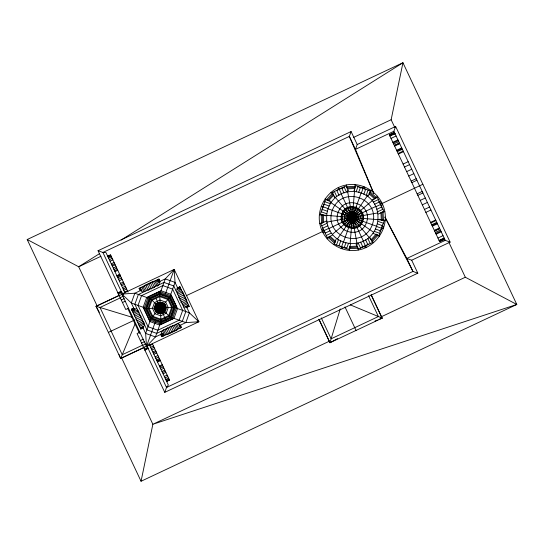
<?xml version="1.0" encoding="UTF-8"?>
<svg xmlns="http://www.w3.org/2000/svg" width="544" height="544" viewBox="0 0 544 544"><rect width="100%" height="100%" fill="white"/><g stroke="black" fill="none" stroke-linecap="round" stroke-linejoin="round"><path stroke-width="0.82" d="M154.686 306.707C152.823 313.922 164.696 316.526 166.008 309.176C167.872 301.961 155.992 299.363 154.686 306.707L158.889 307.625L160.283 306.442M160.262 306.442C164.41 307.163 158.923 311.841 158.889 307.625M349.547 250.464L349.88 246.486L357.462 246.126L358.17 250.056C340.775 253.3 322.789 240.815 319.756 223.373C316.513 205.972 328.998 187.993 346.44 184.96C363.841 181.71 381.82 194.201 384.853 211.643C388.103 229.038 375.612 247.024 358.17 250.056M350.132 243.488C384.288 245.419 388.477 195.296 354.477 191.522C320.321 189.591 316.132 239.72 350.132 243.488L352.267 217.933C353.777 217.131 350.921 216.893 352.267 217.933M352.342 217.083L355.062 184.552M141.052 481.263L27.2 239.523L402.948 62.737L516.8 304.477L141.052 481.263L152.864 424.272L121.38 357.428M394.76 127.418L391.136 119.734L402.948 62.737L121.101 240.074M159.12 313.616L160.038 309.414M160.657 306.476L161.568 302.274M322.218 210.12L322.912 206.938L324.034 204.762M350.669 217.369C355.341 211.405 354.083 223.978 350.669 217.369L350.744 217.79M379.828 231.703L381.698 228.079L382.391 224.89M371.13 294.61L382.208 318.124L329.922 342.747L340.272 308.876M150.416 320.137L145.642 333.424L146.492 346.419L198.852 321.762L174.196 269.409L121.842 294.066L146.492 346.419L155.428 336.94L161.514 334.077M170.272 295.691L175.046 282.404L174.196 269.409L165.26 278.888L159.174 281.751M144.004 308.693L148.24 296.908L159.569 291.57L171.353 295.807L176.684 307.136L172.448 318.92L161.119 324.258L149.335 320.015L144.004 308.693L158.855 308.013M146.492 346.419L155.312 321.898M165.376 293.93L174.196 269.409M139.958 332.2L137.074 333.56L164.764 392.367L166.709 386.968M349.16 136.945L351.098 131.546L357.211 144.527L355.273 149.926M336.138 239.054L334.281 244.215L348.806 249.438L350.662 244.276M353.967 190.781L355.824 185.62L370.348 190.842L368.492 196.003M336.518 245.018L338.375 239.856M356.204 191.583L358.061 186.422M338.96 245.895L340.809 240.734M358.646 192.46L360.495 187.299M341.544 246.826L343.4 241.665M353.532 214.091C357.979 215.506 355.402 222.666 351.077 220.925C346.63 219.511 349.207 212.35 353.532 214.091L356.327 206.339M346.514 247.942L341.734 246.901L341.115 248.628L342.802 248.547M343.482 242.046L352.165 217.906M352.451 217.11L361.128 192.97M358.89 187.245L362.875 188.115L363.501 186.388L364.745 187.524M361.23 193.392L363.086 188.231M344.134 247.758L345.991 242.597M363.82 194.324L365.677 189.162M346.569 248.635L348.425 243.474M366.255 195.201L368.111 190.04M393.679 131.838L395.624 126.439L357.211 144.527M160.473 292.169L165.26 278.888L175.046 282.404L177.908 288.49M160.215 323.66L155.428 336.94L145.642 333.424L142.78 327.338M119.558 295.181L96.043 306.258L120.673 358.537L135.238 323.496M157.699 313.099L159.671 309.278M161.024 306.605L162.996 302.784M350.812 216.968L351.002 216.6M353.607 218.409L353.736 216.832M333.438 244.671L335.131 242.236L329.317 236.946M337.43 238.925L352.063 217.858M352.546 217.158L368.036 194.854M371.171 190.346L369.478 192.78L375.299 198.064M146.71 345.46L166.512 387.505L168.361 385.03L149.362 344.692M149.335 320.015L156.618 312.011M164.07 303.817L171.353 295.807M156.454 312.236L159.344 309.053M161.344 306.83L164.24 303.647M326.652 199.689L332.132 193.657L333.506 192.773M332.867 194.514L327.576 200.335L325.142 198.642M328.42 200.92L333.526 195.303M371.083 239.714L376.19 234.097M371.749 240.496L377.033 234.682L379.467 236.375M372.477 241.359L377.964 235.328M327.053 238.864L330.099 236.286L335.716 241.393M332.398 234.342L351.982 217.784M352.628 217.233L377.556 196.153M144.928 350.241L147.621 348.473M336.94 190.57L338.994 189.244L343.658 187.755M161.595 307.129L165.22 304.803M155.475 311.08L159.093 308.754M351.281 216.294L352.845 216.016M352.981 218.94L353.328 218.715M361.733 247.01L365.616 245.766L368.363 244.004M99.532 253.64L78.683 266.764L27.2 239.523M337.477 338.64L330.031 342.693L319.185 319.661M128.636 308.162L125.752 309.522L98.056 250.716L351.098 131.546M122.352 293.746L102.911 252.464L349.357 136.401L355.47 149.382L373.782 193.317M100.946 256.285L78.683 266.764L97.138 305.946M353.518 137.435L391.136 119.734M107.664 256.156L110.5 254.823L128.064 292.128M107.78 256.401L110.609 255.068M107.848 256.55L110.684 255.218M108.188 257.264L111.017 255.932M108.616 258.182L111.452 256.843M109.351 259.74L112.186 258.407M110.051 261.229L112.887 259.896M111.275 263.826L114.111 262.494M355.47 149.382L393.876 131.288L445.25 240.373L406.837 258.461L385.03 217.11M111.853 265.05L114.682 263.718M394.4 132.396L389.314 134.79L439.647 241.658L444.727 239.265M389.354 134.878L394.441 132.484M112.384 266.179L115.219 264.846M389.722 135.66L394.808 133.266M389.905 136.048L394.992 133.654M392.863 134.796L395.046 133.77M113.268 268.049L116.096 266.716M391.014 138.4L396.1 136.007M113.92 269.436L116.749 268.104M114.539 270.749L117.368 269.416M114.947 271.612L117.776 270.28M392.829 142.256L397.916 139.862M393.176 142.984L398.256 140.59M393.659 144.004L398.738 141.61M116.878 275.726L119.714 274.387M116.994 275.964L119.83 274.632M394.332 145.438L399.412 143.045M117.069 276.121L119.898 274.788M394.427 145.642L399.507 143.249M394.624 146.064L399.711 143.67M117.402 276.828L120.231 275.495M117.83 277.746L120.666 276.413M118.565 279.303L121.4 277.97M119.272 280.799L122.101 279.46M396.603 150.266L401.683 147.873M396.909 150.912L401.989 148.519M397.276 151.688L402.356 149.294M120.489 283.39L123.325 282.057M398.106 153.462L403.192 151.069M121.067 284.614L123.903 283.281M398.392 154.061L403.471 151.667M121.598 285.75L124.433 284.417M122.482 287.613L125.31 286.28M123.134 289L125.963 287.667M120.054 291.822L117.892 292.842L121.74 291.652M123.753 290.319L126.582 288.98M118.048 293.168L121.652 291.475M118.504 294.141L122.108 292.441M124.583 292.087L127.418 290.748M119.136 295.521L96.098 306.367L99.341 312.324M119.231 295.678L122.114 294.318M144.051 285.702L153.537 281.234M403.104 164.064L408.184 161.67M138.999 288.483L158.909 279.106L159.616 280.602M120.176 297.684L123.06 296.324M120.204 297.942L99.994 307.462L122.257 354.729L142.467 345.209M140.923 290.346L134.837 293.216L121.842 294.066L131.315 303.001L134.184 309.087M121.271 300.016L124.154 298.656M404.491 167.015L409.571 164.621M122.454 302.525L125.338 301.165M406.66 171.625L411.747 169.232M408.748 176.045L413.828 173.652M159.759 295.65L151.259 299.656L148.084 308.496L152.082 316.996L160.929 320.178L169.429 316.173L172.604 307.333L168.606 298.833L159.759 295.65L159.569 291.57M133.688 308.088L131.437 309.148L140.889 329.215M131.512 309.298L133.763 308.244M131.58 309.448L133.831 308.387M176.868 288.17L179.867 286.756M159.807 296.602L151.966 300.295L149.029 308.448L152.721 316.295L160.881 319.226L168.722 315.534L171.659 307.374L167.967 299.533L159.807 296.602L161.119 324.258M131.852 310.019L134.851 308.611M177.14 288.748L180.139 287.334M131.968 310.27L134.966 308.856M177.256 288.993L180.254 287.586M132.192 310.753L136.694 308.632M175.984 290.183L180.479 288.062M132.416 311.222L134.667 310.162M179.228 289.292L180.724 288.585M326.366 220.98L320.695 223.645L327.27 237.612L332.228 235.273M411.121 181.091L416.201 178.697M132.858 312.161L137.353 310.039M176.65 291.591L181.145 289.476M372.402 199.784L377.359 197.445L383.935 211.412L378.27 214.078M133.409 313.324L138.659 310.855M177.194 292.76L181.696 290.639M411.849 182.628L416.928 180.234M321.708 225.794L326.665 223.462M134.035 314.656L139.284 312.188M177.82 294.086L182.322 291.972M373.415 201.933L378.372 199.6M134.722 316.112L139.216 313.997M178.507 295.548L183.008 293.427M322.81 228.14L327.774 225.801M374.517 204.279L379.474 201.94M135.449 317.662L140.699 315.187M178.486 297.446L183.736 294.977M323.986 230.629L328.943 228.29M341.537 222.496L348.996 218.98M108.358 332.398L134.953 319.872M136.204 319.26L141.447 316.785M179.241 299.044L184.491 296.568M186.245 295.712L324.047 230.819L324.924 232.186M328.719 228.616L375.897 206.4M381.806 208.08L380.569 204.197L422.865 184.28M341.605 222.632L349.064 219.116M375.686 206.768L380.65 204.428M136.952 320.851L142.202 318.383M179.989 300.642L185.239 298.166M325.156 233.118L330.113 230.778M376.863 209.256L381.82 206.917M137.68 322.402L142.929 319.926M180.724 302.185L185.966 299.717M138.366 323.857L143.616 321.388M182.158 303.287L186.653 301.172M326.257 235.464L331.221 233.124M377.964 211.596L382.922 209.263M417.119 193.82L422.198 191.427M138.992 325.19L144.242 322.714M182.784 304.62L187.279 302.505M139.543 326.352L144.792 323.884M183.335 305.789L187.83 303.668M417.84 195.364L422.926 192.97M140.209 327.767L144.704 325.645M183.994 307.197L188.496 305.075M140.434 328.243L143.432 326.835M185.722 306.972L188.72 305.558M140.549 328.494L143.548 327.08M185.837 307.217L188.836 305.81M140.821 329.072L143.072 328.012M186.109 307.795L189.108 306.381M420.22 200.403L425.299 198.009M422.3 204.823L427.38 202.429M140.366 340.558L143.249 339.198M424.47 209.433L429.549 207.04M141.549 343.067L144.432 341.707M179.765 325.482L185.851 322.612L198.852 321.762L189.373 312.827L186.504 306.741M142.65 345.399L145.534 344.039M161.779 336.722L181.689 327.345M425.857 212.384L430.943 209.991M167.491 334.512L176.984 330.045M143.589 347.405L146.479 346.045M143.657 347.575L120.618 358.428L119.041 354.491M120.673 358.537L144.18 347.466M149.77 345.562L152.606 344.23M144.316 348.942L147.92 347.249M144.772 349.914L148.376 348.214M150.606 347.33L153.435 345.998M151.225 348.65L154.054 347.31M151.878 350.03L154.707 348.697M152.755 351.9L155.591 350.567M430.569 222.387L435.656 219.994M153.292 353.036L156.121 351.703M430.855 222.986L435.934 220.592M153.864 354.253L156.699 352.92M431.691 224.76L436.771 222.367M432.052 225.536L437.131 223.142M432.358 226.188L437.444 223.795M155.088 356.85L157.923 355.518M155.788 358.34L158.624 357.007M156.522 359.904L159.358 358.571M156.958 360.815L159.786 359.482M434.336 230.384L439.416 227.99M434.534 230.806L439.62 228.412M157.291 361.529L160.126 360.196M434.629 231.01L439.715 228.616M157.366 361.678L160.194 360.346M157.474 361.923L160.31 360.59M435.309 232.444L440.388 230.051M435.792 233.464L440.871 231.071M436.132 234.199L441.211 231.805M159.412 366.03L162.241 364.698M159.82 366.901L162.649 365.568M160.439 368.213L163.275 366.88M437.947 238.048L443.027 235.654M161.092 369.6L163.921 368.268M439.056 240.4L444.135 238.007M161.969 371.47L164.805 370.131M439.239 240.788L444.319 238.394M439.606 241.577L444.686 239.183M162.506 372.599L165.335 371.266M163.084 373.823L165.913 372.49M164.302 376.421L167.137 375.088M406.293 258.264L411.692 260.209L450.106 242.121L395.624 126.439M165.009 377.91L167.838 376.577M165.743 379.467L168.572 378.134M166.172 380.385L169 379.052M166.505 381.099L169.34 379.76M166.58 381.249L169.408 379.916M166.695 381.494L169.524 380.161L152.259 343.495M166.512 387.505L412.957 271.442L406.837 258.461M164.764 392.367L417.812 273.19L411.692 260.209M329.433 341.183L152.864 424.272L516.8 304.477L465.324 277.243L449.038 242.672M380.875 316.982L465.324 277.243M375.013 321.021L377.373 320.069M378.944 319.444L382.092 318.179L371.246 295.14M154.829 309.706L158.923 308.4M161.765 307.489L165.866 306.177M319.756 223.373L322.674 222.85L322.3 214.996M326.645 222.136L351.886 217.58M352.723 217.43L377.964 212.881M384.853 211.643L381.936 212.167L382.31 220.014M160.12 302.92C153.653 302.981 154.156 313.514 160.596 312.963C167.042 312.875 166.518 302.369 160.092 302.92M160.602 313.548C167.81 313.473 167.253 301.73 160.065 302.342C152.878 302.437 153.456 314.16 160.623 313.541M346.766 186.762L354.912 186.381M354.817 187.503L346.963 187.877L346.44 184.96M347.147 188.884L354.729 188.523M352.587 219.069L351.771 219.001M349.799 247.513L357.646 247.139M364.711 247.506L366.398 247.425L365.616 245.766M349.704 248.635L357.85 248.248M161.833 307.87L176.684 307.136M102.911 252.464L105.998 252.62L124.998 292.958M319.348 214.751L351.88 217.471M352.73 217.546L385.261 220.266M161.799 308.264L166.008 309.176M96.043 306.258L132.342 317.342M148.124 297.99L134.837 293.216L131.315 303.001L144.602 307.782M172.564 317.839L185.851 322.612L189.373 312.827L176.086 308.047M444.706 240.176L450.106 242.121M330.786 201.355L325.632 199.498L320.409 214.016L325.564 215.873M379.066 219.184L384.227 221.041L378.998 235.559L373.109 233.437M324.829 201.729L329.984 203.585M378.264 221.422L383.418 223.271M323.952 204.17L329.106 206.026M377.386 223.856L382.541 225.712M323.02 206.761L328.175 208.61M321.184 206.312L322.912 206.938M327.767 208.685L351.907 217.362M352.702 217.648L376.842 226.331M381.698 228.079L383.425 228.698L383.302 226.168M376.455 226.447L381.616 228.296M322.089 209.345L327.243 211.201M375.523 229.031L380.684 230.887M321.212 211.786L326.373 213.636M374.646 231.472L379.807 233.328M412.406 271.245L417.812 273.19M98.056 250.716L103.455 252.661M121.842 294.066L123.413 294.63M197.275 321.198L198.852 321.762M350.275 304.851L382.208 318.124M362.875 188.115L365.779 189.611M340.286 246.153L341.734 246.901M155.196 305.279L159.025 307.251M161.67 308.632L165.492 310.604M329.657 201.776L351.954 217.267M352.655 217.75L373.721 232.383M370.124 191.848L376.156 197.336M380.351 201.715L382.228 203.415L382.303 205.102M368.893 193.623L374.51 198.73M323.632 232.73L322.388 231.601L322.266 229.072M328.454 237.68L334.485 243.161M148.24 296.908L156.244 304.184M164.444 311.637L172.448 318.92M156.06 304.035L159.242 306.932M161.446 308.951L164.628 311.848M330.949 192.256L352.029 217.185M352.58 217.831L373.66 242.76M378.801 201.457L380.569 204.197M157.216 303.056L159.542 306.68M161.146 309.21L163.472 312.827M384.914 217.151L412.957 271.442M348.534 190.869L346.195 185.912L332.234 192.488L334.574 197.445M370.063 237.612L372.395 242.576L358.435 249.152L356.102 244.188M344.046 186.918L346.385 191.882M367.914 238.626L370.246 243.583M341.707 188.027L344.039 192.984M365.568 239.727L367.907 244.691M339.218 189.196L341.55 194.154M338.212 187.585L338.994 189.244M341.197 193.916L352.124 217.124M352.485 217.892L363.412 241.094M349.445 211.684L354.77 222.999M363.079 240.904L365.418 245.861M336.729 190.366L339.062 195.33M360.59 242.073L362.93 247.03M334.383 191.474L336.722 196.432M358.251 243.175L360.584 248.139M368.533 295.596L378.393 316.54L331.126 338.803L321.266 317.859M344.991 306.925L356.062 330.439M318.845 319.24L329.922 342.747M182.471 291.428L186.939 300.92M179.724 286.464L189.251 306.68M159.066 279.031L159.773 280.527M158.766 279.174L160.181 282.173M180.486 325.169L181.546 327.413M179.554 324.686L180.968 327.685M158.195 279.439L159.603 282.438M157.944 279.562L159.358 282.56M179.309 324.802L180.724 327.801M178.119 323.53L180.241 328.032M157.461 279.786L159.582 284.281M156.992 280.01L157.699 281.506M156.053 280.452L158.522 285.695M176.712 324.197L178.826 328.692M175.542 324.748L177.664 329.242M154.884 280.996L157.359 286.246M174.216 325.373L176.331 329.868M153.558 281.622L155.672 286.124M152.096 282.309L154.571 287.558M172.407 325.305L174.876 330.555M150.552 283.043L153.02 288.286M170.857 326.04L173.325 331.282M169.259 326.788L171.734 332.037M148.954 283.791L151.429 289.041M147.363 284.546L149.831 289.789M167.668 327.542L170.136 332.785M145.812 285.274L148.288 290.516M166.117 328.27L168.592 333.52M165.016 329.705L167.13 334.2M144.357 285.96L146.472 290.455M163.329 329.582L165.804 334.832M143.024 286.586L145.146 291.081M162.52 330.881L164.635 335.376M141.862 287.137L143.976 291.632M162.683 333.547L163.744 335.798L162.636 333.574M161.106 331.548L163.227 336.042M140.447 287.796L142.569 292.298M139.964 288.028L141.379 291.026M161.33 333.268L162.744 336.267M161.085 333.39L162.493 336.389M139.72 288.143L141.134 291.142M139.142 288.415L140.202 290.659M160.861 334.41L161.922 336.654M160.718 334.478L161.425 335.974M127.745 308.421L139.55 333.479M156.271 298.969L166.369 321.13M349.357 136.401L373.687 193.378M323.551 229.262L324.047 230.819M158.59 302.41L159.902 306.51M160.793 309.373L162.098 313.473M347.412 190.366L352.233 217.09M352.383 217.926L357.197 244.65M383.051 211.963L383.432 220.109M380.929 212.35L381.29 219.932M323.326 215.084L323.687 222.666M321.178 214.9L321.565 223.047M156.346 307.068C155.026 312.168 163.424 314.01 164.342 308.815C165.662 303.715 157.27 301.872 156.346 307.068M157.522 307.326C156.59 310.93 162.52 312.236 163.173 308.564C164.104 304.96 158.175 303.654 157.522 307.326M332.275 210.304C323.17 236.579 362.624 250.764 372.341 224.713C381.439 198.438 341.992 184.246 332.275 210.304M338.137 212.412C331.337 230.738 360.046 241.06 366.472 222.605C373.272 204.279 344.57 193.95 338.137 212.412M341.87 213.751C336.539 226.977 358.428 234.852 362.739 221.258C368.07 208.039 346.181 200.165 341.87 213.751M342.237 213.887C337.096 226.644 358.21 234.233 362.372 221.129C367.513 208.372 346.399 200.777 342.237 213.887M343.223 214.241C338.586 225.746 357.632 232.601 361.386 220.776C366.024 209.263 346.977 202.416 343.223 214.241M344.882 214.839C341.095 224.244 356.66 229.84 359.727 220.177C363.514 210.773 347.949 205.176 344.882 214.839M346.372 215.376C343.346 222.89 355.783 227.365 358.238 219.64C361.27 212.126 348.826 207.652 346.372 215.376M347.759 215.873C345.433 221.632 354.974 225.066 356.857 219.144C359.176 213.377 349.636 209.95 347.759 215.873M349.622 216.539C348.248 219.946 353.879 221.972 354.994 218.47C356.368 215.07 350.73 213.044 349.622 216.539M350.968 217.029C352.383 223.339 356.082 213.064 350.968 217.029M351.213 217.117C352.26 221.646 354.906 214.288 351.213 217.117M351.533 217.233C352.274 220.436 354.144 215.227 351.533 217.233M138.38 294.488L134.858 304.273L146.921 329.882L156.706 333.397L182.308 321.341L185.83 311.556L173.767 285.947L163.982 282.431L138.38 294.488M141.549 295.63L138.026 305.415L148.056 326.713L157.842 330.235L179.146 320.198L182.662 310.413L172.632 289.116L162.846 285.593L141.549 295.63M146.69 297.48L143.174 307.265L149.906 321.565L159.691 325.088L173.998 318.349L177.514 308.564L170.782 294.263L160.997 290.741L146.69 297.48M149.138 297.724L145.214 308.632L150.151 319.124L161.065 323.048L171.55 318.104L175.474 307.197L170.537 296.704L159.623 292.781L149.138 297.724M149.838 298.364L146.159 308.591L150.79 318.417L161.017 322.096L170.85 317.465L174.529 307.238L169.898 297.412L159.671 293.733L149.838 298.364M150.375 298.853L146.887 308.55L151.28 317.88L160.983 321.368L170.313 316.975L173.801 307.278L169.408 297.949L159.705 294.46L150.375 298.853M154.503 302.6L152.456 308.292L155.033 313.752L160.718 315.799L166.185 313.228L168.232 307.537L165.655 302.07L159.97 300.03L154.503 302.6"/></g></svg>
